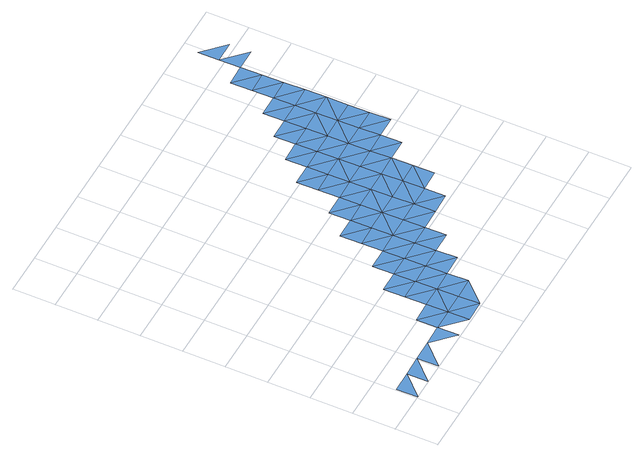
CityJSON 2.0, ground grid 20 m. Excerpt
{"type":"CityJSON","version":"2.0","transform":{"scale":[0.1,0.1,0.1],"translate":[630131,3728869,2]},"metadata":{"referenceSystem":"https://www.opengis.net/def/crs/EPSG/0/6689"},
"CityObjects":{
"waterbody1":{"type":"WaterBody","attributes":{"name":"福岡県津波浸水想定図","class":"1140","function":"2","WaterBodyTsunamiRiskAttribute.description":"1","WaterBodyTsunamiRiskAttribute.rank":"4"},"geometry":[{"type":"MultiSurface","lod":"1","boundaries":[[[0,1,2]],[[3,4,1]],[[5,6,4]],[[7,8,6]],[[9,10,8]],[[9,8,11]],[[9,12,10]],[[11,13,9]],[[14,12,9]],[[14,15,12]],[[9,13,16]],[[9,16,14]],[[17,15,14]],[[17,18,19]],[[19,18,20]],[[21,22,20]],[[22,21,23]]]}]},
"waterbody2":{"type":"WaterBody","attributes":{"name":"福岡県津波浸水想定図","class":"1140","function":"2","WaterBodyTsunamiRiskAttribute.description":"1","WaterBodyTsunamiRiskAttribute.rank":"3"},"geometry":[{"type":"MultiSurface","lod":"1","boundaries":[[[24,15,17]],[[19,24,17]],[[14,16,25]],[[17,14,26]],[[14,25,26]],[[26,18,17]],[[20,27,19]],[[20,22,27]],[[26,28,18]],[[20,18,29]],[[18,28,29]],[[29,21,20]],[[30,22,23]],[[30,31,32]],[[23,31,30]],[[33,21,29]],[[34,23,21]],[[33,34,21]],[[35,32,31]],[[34,36,23]],[[23,37,31]],[[36,37,23]],[[31,37,35]],[[35,38,39]],[[40,36,34]],[[38,35,37]],[[38,41,39]],[[40,42,36]],[[37,36,42]],[[37,43,38]],[[43,41,38]],[[37,42,44]],[[43,37,44]],[[41,45,46]],[[43,45,41]],[[42,47,44]],[[46,48,49]],[[45,48,46]],[[44,50,43]],[[47,42,51]],[[47,50,44]],[[50,45,43]],[[49,48,52]],[[53,45,50]],[[54,55,52]],[[54,56,55]],[[57,58,59]]]}]},
"waterbody3":{"type":"WaterBody","attributes":{"name":"福岡県津波浸水想定図","class":"1140","function":"2","WaterBodyTsunamiRiskAttribute.description":"1","WaterBodyTsunamiRiskAttribute.rank":"1"},"geometry":[{"type":"MultiSurface","lod":"1","boundaries":[[[16,13,25]],[[42,40,60]],[[42,60,51]],[[61,47,51]],[[62,61,51]]]}]},
"waterbody4":{"type":"WaterBody","attributes":{"name":"福岡県津波浸水想定図","class":"1140","function":"2","WaterBodyTsunamiRiskAttribute.description":"1","WaterBodyTsunamiRiskAttribute.rank":"2"},"geometry":[{"type":"MultiSurface","lod":"1","boundaries":[[[63,48,45]],[[63,45,53]],[[52,48,63]],[[47,64,50]],[[61,64,47]],[[64,53,50]],[[52,63,54]],[[65,63,53]],[[64,65,53]],[[65,66,63]],[[54,63,66]],[[67,56,54]],[[68,69,56]],[[67,54,66]],[[65,64,70]],[[68,56,67]],[[68,71,69]],[[66,65,72]],[[73,67,66]],[[65,70,72]],[[74,66,72]],[[75,68,67]],[[73,75,67]],[[75,71,68]],[[66,74,73]],[[76,74,72]],[[75,77,71]],[[74,78,73]],[[79,71,77]],[[78,74,76]],[[80,75,73]],[[81,79,77]],[[82,80,73]],[[80,77,75]],[[73,78,82]],[[81,77,83]],[[84,85,81]],[[83,77,80]],[[83,84,81]],[[86,85,87]],[[85,84,87]],[[87,88,86]],[[88,89,59]]]}]}
},
"vertices":[
[10,1,1],[108,103,1],[8,101,1],[110,3,1],[208,105,1],[210,5,1],[308,107,1],[410,9,1],[408,109,1],[508,111,1],[406,209,1],[510,11,1],[506,211,1],[610,13,1],[606,213,1],[504,311,1],[608,113,1],[604,313,1],[704,315,1],[602,413,1],[702,415,1],[802,417,1],[700,515,1],[800,517,1],
[502,411,1],[708,115,1],[706,215,1],[600,513,1],[806,217,1],[804,317,1],[698,615,1],[798,617,1],[696,715,1],[904,319,1],[902,419,1],[796,716,1],[900,518,1],[898,618,1],[896,718,1],[795,816,1],[1002,420,2],[894,818,1],[1000,520,2],[996,720,1],[998,620,2],[994,820,1],[893,918,1],[1098,622,2],[993,920,1],[891,1018,1],[1096,722,1],[1100,522,2],[991,1020,1],[1094,822,2],[1091,1022,1],[989,1120,1],[1089,1122,1],[1479,1630,1],[1377,1728,1],[1379,1628,1],
[1102,422,2],[1198,624,2],[1200,524,2],
[1092,922,1],[1196,724,2],[1194,824,2],[1192,924,1],[1191,1024,1],[1189,1124,1],[1087,1222,1],[1296,726,2],[1187,1224,1],[1294,826,2],[1290,1026,1],[1292,926,2],[1289,1126,1],[1394,828,2],[1287,1226,1],[1392,928,2],[1185,1324,1],[1389,1128,2],[1285,1326,1],[1390,1028,2],[1387,1228,2],[1385,1328,1],[1283,1426,1],[1281,1526,1],[1383,1428,1],[1381,1528,1],[1481,1530,1]
]}
